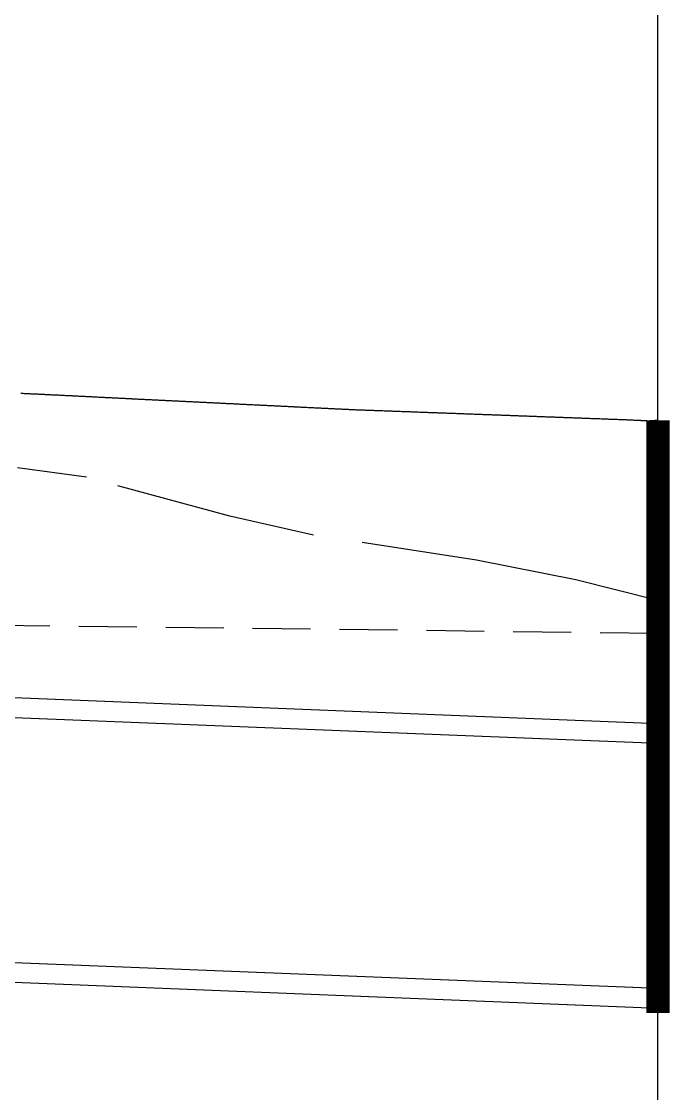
# Model space of a CAD drawing. Header units: metres. Extents: x 27 to 1668, y 87 to 577.
# Drawn here: x 635.12 to 663.1, y 323.75 to 370 of the extents above; entities that cross this region are included whole.
import ezdxf

# ---------------------------------------------------------------- set-up
doc = ezdxf.new("R2010")
doc.units = ezdxf.units.M
doc.linetypes.add('DASHED', pattern=[7.5, 5, -2.5])
doc.linetypes.add('HIDDEN', pattern=[3.75, 2.5, -1.25])
for name, color, linetype in [('c_Profile_design', 2, 'Continuous'), ('c_profile_existing', 251, 'DASHED'), ('c_swd_hgl', 150, 'HIDDEN'), ('C_SWD_PIPE_CL', 5, 'Continuous'), ('c_swd_pit', 5, 'Continuous'), ('C_TEXT_TABLE', 1, 'Continuous'), ('XREF', 7, 'Continuous')]:
    doc.layers.add(name, color=color, linetype=linetype)

# ---------------------------------------------------------------- blocks, each defined once
blk = doc.blocks.new('XD_SWD LS')
at = {"layer": 'c_Profile_design'}
for p, q in [((635.14, 353.947), (635.095, 353.949)), ((635.145, 353.947), (635.14, 353.947)), ((635.19, 353.945), (635.145, 353.947)), ((635.195, 353.944), (635.19, 353.945)), ((635.239, 353.942), (635.195, 353.944)), ((635.244, 353.942), (635.239, 353.942)), ((635.289, 353.94), (635.244, 353.942)), ((635.294, 353.94), (635.289, 353.94)), ((635.339, 353.938), (635.294, 353.94)), ((635.344, 353.937), (635.339, 353.938)), ((635.388, 353.935), (635.344, 353.937)), ((635.393, 353.935), (635.388, 353.935)), ((635.438, 353.933), (635.393, 353.935)), ((635.443, 353.933), (635.438, 353.933)), ((635.488, 353.93), (635.443, 353.933)), ((635.493, 353.93), (635.488, 353.93)), ((635.537, 353.928), (635.493, 353.93)), ((635.542, 353.928), (635.537, 353.928)), ((635.587, 353.926), (635.542, 353.928)), ((635.592, 353.926), (635.587, 353.926)), ((635.637, 353.923), (635.592, 353.926)), ((635.642, 353.923), (635.637, 353.923)), ((635.686, 353.921), (635.642, 353.923)), ((635.691, 353.921), (635.686, 353.921)), ((635.736, 353.919), (635.691, 353.921)), ((635.741, 353.918), (635.736, 353.919)), ((635.786, 353.916), (635.741, 353.918)), ((635.791, 353.916), (635.786, 353.916)), ((635.835, 353.914), (635.791, 353.916)), ((635.84, 353.914), (635.835, 353.914)), ((635.885, 353.911), (635.84, 353.914)), ((635.89, 353.911), (635.885, 353.911)), ((635.935, 353.909), (635.89, 353.911)), ((635.94, 353.909), (635.935, 353.909)), ((635.984, 353.907), (635.94, 353.909)), ((635.989, 353.907), (635.984, 353.907)), ((636.034, 353.904), (635.989, 353.907)), ((636.039, 353.904), (636.034, 353.904)), ((636.084, 353.902), (636.039, 353.904)), ((636.089, 353.902), (636.084, 353.902)), ((636.133, 353.9), (636.089, 353.902)), ((636.138, 353.899), (636.133, 353.9)), ((636.183, 353.897), (636.138, 353.899)), ((636.188, 353.897), (636.183, 353.897)), ((636.232, 353.895), (636.188, 353.897)), ((636.238, 353.895), (636.232, 353.895)), ((636.282, 353.893), (636.238, 353.895)), ((636.287, 353.892), (636.282, 353.893)), ((636.332, 353.89), (636.287, 353.892)), ((636.337, 353.89), (636.332, 353.89)), ((636.381, 353.888), (636.337, 353.89)), ((636.387, 353.888), (636.381, 353.888)), ((636.431, 353.885), (636.387, 353.888)), ((636.436, 353.885), (636.431, 353.885)), ((636.481, 353.883), (636.436, 353.885)), ((636.486, 353.883), (636.481, 353.883)), ((636.53, 353.881), (636.486, 353.883)), ((636.536, 353.88), (636.53, 353.881)), ((636.58, 353.878), (636.536, 353.88)), ((636.585, 353.878), (636.58, 353.878)), ((636.63, 353.876), (636.585, 353.878)), ((636.635, 353.876), (636.63, 353.876)), ((636.679, 353.874), (636.635, 353.876)), ((636.724, 353.871), (636.679, 353.874)), ((636.729, 353.871), (636.724, 353.871)), ((636.773, 353.869), (636.729, 353.871)), ((636.778, 353.869), (636.773, 353.869)), ((636.823, 353.866), (636.778, 353.869)), ((636.828, 353.866), (636.823, 353.866)), ((636.872, 353.864), (636.828, 353.866)), ((636.877, 353.864), (636.872, 353.864)), ((636.921, 353.861), (636.877, 353.864)), ((636.927, 353.861), (636.921, 353.861)), ((636.971, 353.859), (636.927, 353.861)), ((636.976, 353.859), (636.971, 353.859)), ((637.02, 353.856), (636.976, 353.859)), ((637.025, 353.856), (637.02, 353.856)), ((637.07, 353.854), (637.025, 353.856)), ((637.075, 353.854), (637.07, 353.854)), ((637.119, 353.851), (637.075, 353.854)), ((637.124, 353.851), (637.119, 353.851)), ((637.169, 353.849), (637.124, 353.851)), ((637.174, 353.849), (637.169, 353.849)), ((637.218, 353.846), (637.174, 353.849)), ((637.223, 353.846), (637.218, 353.846)), ((637.267, 353.844), (637.223, 353.846)), ((637.273, 353.844), (637.267, 353.844)), ((637.317, 353.842), (637.273, 353.844)), ((637.322, 353.841), (637.317, 353.842)), ((637.366, 353.839), (637.322, 353.841)), ((637.371, 353.839), (637.366, 353.839)), ((637.416, 353.837), (637.371, 353.839)), ((637.421, 353.836), (637.416, 353.837)), ((637.465, 353.834), (637.421, 353.836)), ((637.47, 353.834), (637.465, 353.834)), ((637.514, 353.832), (637.47, 353.834)), ((637.52, 353.831), (637.514, 353.832)), ((637.564, 353.829), (637.52, 353.831)), ((637.569, 353.829), (637.564, 353.829)), ((637.613, 353.827), (637.569, 353.829)), ((637.619, 353.826), (637.613, 353.827)), ((637.663, 353.824), (637.619, 353.826)), ((637.668, 353.824), (637.663, 353.824)), ((637.712, 353.822), (637.668, 353.824)), ((637.717, 353.822), (637.712, 353.822)), ((637.762, 353.819), (637.717, 353.822)), ((637.767, 353.819), (637.762, 353.819)), ((637.811, 353.817), (637.767, 353.819)), ((637.816, 353.817), (637.811, 353.817)), ((637.86, 353.814), (637.816, 353.817)), ((637.866, 353.814), (637.86, 353.814)), ((637.91, 353.812), (637.866, 353.814)), ((637.915, 353.812), (637.91, 353.812)), ((637.959, 353.809), (637.915, 353.812)), ((637.965, 353.809), (637.959, 353.809)), ((638.009, 353.807), (637.965, 353.809)), ((638.014, 353.807), (638.009, 353.807)), ((638.058, 353.804), (638.014, 353.807)), ((638.063, 353.804), (638.058, 353.804)), ((638.108, 353.802), (638.063, 353.804)), ((638.113, 353.802), (638.108, 353.802)), ((638.157, 353.799), (638.113, 353.802)), ((638.162, 353.799), (638.157, 353.799)), ((638.206, 353.797), (638.162, 353.799)), ((638.212, 353.797), (638.206, 353.797)), ((638.256, 353.794), (638.212, 353.797)), ((638.261, 353.794), (638.256, 353.794)), ((638.305, 353.792), (638.261, 353.794)), ((638.31, 353.792), (638.305, 353.792)), ((638.355, 353.789), (638.31, 353.792)), ((638.36, 353.789), (638.355, 353.789)), ((638.404, 353.787), (638.36, 353.789)), ((638.409, 353.787), (638.404, 353.787)), ((638.454, 353.784), (638.409, 353.787)), ((638.459, 353.784), (638.454, 353.784)), ((638.503, 353.782), (638.459, 353.784)), ((638.508, 353.782), (638.503, 353.782)), ((638.552, 353.78), (638.508, 353.782)), ((638.558, 353.779), (638.552, 353.78)), ((638.602, 353.777), (638.558, 353.779)), ((638.607, 353.777), (638.602, 353.777)), ((638.651, 353.775), (638.607, 353.777)), ((638.656, 353.774), (638.651, 353.775)), ((638.701, 353.772), (638.656, 353.774)), ((638.706, 353.772), (638.701, 353.772)), ((638.75, 353.77), (638.706, 353.772)), ((638.755, 353.769), (638.75, 353.77)), ((638.8, 353.767), (638.755, 353.769)), ((638.805, 353.767), (638.8, 353.767)), ((638.849, 353.765), (638.805, 353.767)), ((638.854, 353.764), (638.849, 353.765)), ((638.898, 353.762), (638.854, 353.764)), ((638.904, 353.762), (638.898, 353.762)), ((638.948, 353.76), (638.904, 353.762)), ((638.953, 353.759), (638.948, 353.76)), ((638.997, 353.757), (638.953, 353.759)), ((639.002, 353.757), (638.997, 353.757)), ((639.047, 353.755), (639.002, 353.757)), ((639.052, 353.755), (639.047, 353.755)), ((639.096, 353.752), (639.052, 353.755)), ((639.101, 353.752), (639.096, 353.752)), ((639.146, 353.75), (639.101, 353.752)), ((639.19, 353.747), (639.146, 353.75)), ((639.195, 353.747), (639.19, 353.747)), ((639.239, 353.745), (639.195, 353.747)), ((639.244, 353.745), (639.239, 353.745)), ((639.289, 353.742), (639.244, 353.745)), ((639.294, 353.742), (639.289, 353.742)), ((639.338, 353.74), (639.294, 353.742)), ((639.343, 353.74), (639.338, 353.74)), ((639.388, 353.737), (639.343, 353.74)), ((639.393, 353.737), (639.388, 353.737)), ((639.437, 353.735), (639.393, 353.737)), ((639.442, 353.735), (639.437, 353.735)), ((639.486, 353.733), (639.442, 353.735)), ((639.492, 353.732), (639.486, 353.733)), ((639.536, 353.73), (639.492, 353.732)), ((639.541, 353.73), (639.536, 353.73)), ((639.585, 353.728), (639.541, 353.73)), ((639.59, 353.727), (639.585, 353.728)), ((639.635, 353.725), (639.59, 353.727)), ((639.64, 353.725), (639.635, 353.725)), ((639.684, 353.723), (639.64, 353.725)), ((639.689, 353.722), (639.684, 353.723)), ((639.734, 353.72), (639.689, 353.722)), ((639.739, 353.72), (639.734, 353.72)), ((639.783, 353.718), (639.739, 353.72)), ((639.788, 353.717), (639.783, 353.718)), ((639.832, 353.715), (639.788, 353.717)), ((639.838, 353.715), (639.832, 353.715)), ((639.882, 353.713), (639.838, 353.715)), ((639.887, 353.712), (639.882, 353.713)), ((639.931, 353.71), (639.887, 353.712)), ((639.936, 353.71), (639.931, 353.71)), ((639.981, 353.708), (639.936, 353.71)), ((639.986, 353.708), (639.981, 353.708)), ((640.03, 353.705), (639.986, 353.708)), ((640.035, 353.705), (640.03, 353.705)), ((640.08, 353.703), (640.035, 353.705)), ((640.085, 353.703), (640.08, 353.703)), ((640.129, 353.7), (640.085, 353.703)), ((640.134, 353.7), (640.129, 353.7)), ((640.178, 353.698), (640.134, 353.7)), ((640.184, 353.698), (640.178, 353.698)), ((640.228, 353.695), (640.184, 353.698)), ((640.233, 353.695), (640.228, 353.695)), ((640.277, 353.693), (640.233, 353.695)), ((640.282, 353.693), (640.277, 353.693)), ((640.327, 353.69), (640.282, 353.693)), ((640.332, 353.69), (640.327, 353.69)), ((640.376, 353.688), (640.332, 353.69)), ((640.381, 353.688), (640.376, 353.688)), ((640.426, 353.685), (640.381, 353.688)), ((640.431, 353.685), (640.426, 353.685)), ((640.475, 353.683), (640.431, 353.685)), ((640.48, 353.683), (640.475, 353.683)), ((640.524, 353.68), (640.48, 353.683)), ((640.529, 353.68), (640.524, 353.68)), ((640.574, 353.678), (640.529, 353.68)), ((640.579, 353.678), (640.574, 353.678)), ((640.623, 353.676), (640.579, 353.678)), ((640.628, 353.675), (640.623, 353.676)), ((640.672, 353.673), (640.628, 353.675)), ((640.677, 353.673), (640.672, 353.673)), ((640.721, 353.671), (640.677, 353.673)), ((640.726, 353.671), (640.721, 353.671)), ((640.771, 353.668), (640.726, 353.671)), ((640.776, 353.668), (640.771, 353.668)), ((640.82, 353.666), (640.776, 353.668)), ((640.825, 353.666), (640.82, 353.666)), ((640.869, 353.663), (640.825, 353.666)), ((640.874, 353.663), (640.869, 353.663)), ((640.918, 353.661), (640.874, 353.663)), ((640.923, 353.661), (640.918, 353.661)), ((640.968, 353.659), (640.923, 353.661)), ((640.973, 353.658), (640.968, 353.659)), ((641.017, 353.656), (640.973, 353.658)), ((641.022, 353.656), (641.017, 353.656)), ((641.066, 353.654), (641.022, 353.656)), ((641.071, 353.654), (641.066, 353.654)), ((641.115, 353.651), (641.071, 353.654)), ((641.12, 353.651), (641.115, 353.651)), ((641.165, 353.649), (641.12, 353.651)), ((641.17, 353.649), (641.165, 353.649)), ((641.214, 353.647), (641.17, 353.649)), ((641.219, 353.646), (641.214, 353.647)), ((641.263, 353.644), (641.219, 353.646)), ((641.268, 353.644), (641.263, 353.644)), ((641.312, 353.642), (641.268, 353.644)), ((641.317, 353.642), (641.312, 353.642)), ((641.361, 353.639), (641.317, 353.642)), ((641.366, 353.639), (641.361, 353.639)), ((641.411, 353.637), (641.366, 353.639)), ((641.416, 353.637), (641.411, 353.637)), ((641.46, 353.635), (641.416, 353.637)), ((641.465, 353.634), (641.46, 353.635)), ((641.509, 353.632), (641.465, 353.634)), ((641.514, 353.632), (641.509, 353.632)), ((641.558, 353.63), (641.514, 353.632)), ((641.563, 353.629), (641.558, 353.63)), ((641.608, 353.627), (641.563, 353.629)), ((641.613, 353.627), (641.608, 353.627)), ((641.657, 353.625), (641.613, 353.627)), ((641.662, 353.625), (641.657, 353.625)), ((641.706, 353.622), (641.662, 353.625)), ((641.711, 353.622), (641.706, 353.622)), ((641.755, 353.62), (641.711, 353.622)), ((641.76, 353.62), (641.755, 353.62)), ((641.805, 353.618), (641.76, 353.62)), ((641.81, 353.617), (641.805, 353.618)), ((641.854, 353.615), (641.81, 353.617)), ((641.859, 353.615), (641.854, 353.615)), ((641.903, 353.613), (641.859, 353.615)), ((641.908, 353.613), (641.903, 353.613)), ((641.952, 353.61), (641.908, 353.613)), ((641.957, 353.61), (641.952, 353.61)), ((642.002, 353.608), (641.957, 353.61)), ((642.007, 353.608), (642.002, 353.608)), ((642.051, 353.606), (642.007, 353.608)), ((642.056, 353.605), (642.051, 353.606)), ((642.1, 353.603), (642.056, 353.605)), ((642.105, 353.603), (642.1, 353.603)), ((642.149, 353.601), (642.105, 353.603)), ((642.154, 353.601), (642.149, 353.601)), ((642.198, 353.598), (642.154, 353.601)), ((642.203, 353.598), (642.198, 353.598)), ((642.248, 353.596), (642.203, 353.598)), ((642.253, 353.596), (642.248, 353.596)), ((642.297, 353.593), (642.253, 353.596)), ((642.302, 353.593), (642.297, 353.593)), ((642.346, 353.591), (642.302, 353.593)), ((642.351, 353.591), (642.346, 353.591)), ((642.395, 353.589), (642.351, 353.591)), ((642.4, 353.588), (642.395, 353.589)), ((642.445, 353.586), (642.4, 353.588)), ((642.45, 353.586), (642.445, 353.586)), ((642.494, 353.584), (642.45, 353.586)), ((642.499, 353.584), (642.494, 353.584)), ((642.543, 353.581), (642.499, 353.584)), ((642.548, 353.581), (642.543, 353.581)), ((642.592, 353.579), (642.548, 353.581)), ((642.597, 353.579), (642.592, 353.579)), ((642.642, 353.577), (642.597, 353.579)), ((642.647, 353.576), (642.642, 353.577)), ((642.691, 353.574), (642.647, 353.576)), ((642.696, 353.574), (642.691, 353.574)), ((642.74, 353.572), (642.696, 353.574)), ((642.745, 353.572), (642.74, 353.572)), ((642.789, 353.569), (642.745, 353.572)), ((642.794, 353.569), (642.789, 353.569)), ((642.839, 353.567), (642.794, 353.569)), ((642.843, 353.567), (642.839, 353.567)), ((642.888, 353.565), (642.843, 353.567)), ((642.893, 353.564), (642.888, 353.565)), ((642.937, 353.562), (642.893, 353.564)), ((642.942, 353.562), (642.937, 353.562)), ((642.986, 353.56), (642.942, 353.562)), ((642.991, 353.559), (642.986, 353.56)), ((643.035, 353.557), (642.991, 353.559)), ((643.04, 353.557), (643.035, 353.557)), ((643.085, 353.555), (643.04, 353.557)), ((643.09, 353.555), (643.085, 353.555)), ((643.134, 353.552), (643.09, 353.555)), ((643.139, 353.552), (643.134, 353.552)), ((643.183, 353.55), (643.139, 353.552)), ((643.188, 353.55), (643.183, 353.55)), ((643.232, 353.548), (643.188, 353.55)), ((643.237, 353.547), (643.232, 353.548)), ((643.282, 353.545), (643.237, 353.547)), ((643.287, 353.545), (643.282, 353.545)), ((643.331, 353.543), (643.287, 353.545)), ((643.336, 353.543), (643.331, 353.543)), ((643.38, 353.54), (643.336, 353.543)), ((643.385, 353.54), (643.38, 353.54)), ((643.429, 353.538), (643.385, 353.54)), ((643.474, 353.536), (643.429, 353.538)), ((643.479, 353.536), (643.474, 353.536)), ((643.523, 353.533), (643.479, 353.536)), ((643.528, 353.533), (643.523, 353.533)), ((643.572, 353.531), (643.528, 353.533)), ((643.577, 353.531), (643.572, 353.531)), ((643.622, 353.528), (643.577, 353.531)), ((643.627, 353.528), (643.622, 353.528)), ((643.672, 353.526), (643.627, 353.528)), ((643.677, 353.526), (643.672, 353.526)), ((643.721, 353.524), (643.677, 353.526)), ((643.726, 353.523), (643.721, 353.524)), ((643.771, 353.521), (643.726, 353.523)), ((643.776, 353.521), (643.771, 353.521)), ((643.82, 353.519), (643.776, 353.521)), ((643.825, 353.519), (643.82, 353.519)), ((643.87, 353.516), (643.825, 353.519)), ((643.875, 353.516), (643.87, 353.516)), ((643.92, 353.514), (643.875, 353.516)), ((643.925, 353.514), (643.92, 353.514)), ((643.969, 353.511), (643.925, 353.514)), ((643.974, 353.511), (643.969, 353.511)), ((644.019, 353.509), (643.974, 353.511)), ((644.024, 353.509), (644.019, 353.509)), ((644.068, 353.507), (644.024, 353.509)), ((644.073, 353.506), (644.068, 353.507)), ((644.118, 353.504), (644.073, 353.506)), ((644.123, 353.504), (644.118, 353.504)), ((644.168, 353.502), (644.123, 353.504)), ((644.173, 353.501), (644.168, 353.502)), ((644.217, 353.499), (644.173, 353.501)), ((644.222, 353.499), (644.217, 353.499)), ((644.267, 353.497), (644.222, 353.499)), ((644.272, 353.497), (644.267, 353.497)), ((644.316, 353.494), (644.272, 353.497)), ((644.321, 353.494), (644.316, 353.494)), ((644.366, 353.492), (644.321, 353.494)), ((644.371, 353.492), (644.366, 353.492)), ((644.416, 353.489), (644.371, 353.492)), ((644.421, 353.489), (644.416, 353.489)), ((644.465, 353.487), (644.421, 353.489)), ((644.47, 353.487), (644.465, 353.487)), ((644.515, 353.485), (644.47, 353.487)), ((644.52, 353.484), (644.515, 353.485)), ((644.564, 353.482), (644.52, 353.484)), ((644.569, 353.482), (644.564, 353.482)), ((644.614, 353.48), (644.569, 353.482)), ((644.619, 353.48), (644.614, 353.48)), ((644.664, 353.477), (644.619, 353.48)), ((644.669, 353.477), (644.664, 353.477)), ((644.713, 353.475), (644.669, 353.477)), ((644.718, 353.475), (644.713, 353.475)), ((644.763, 353.472), (644.718, 353.475)), ((644.768, 353.472), (644.763, 353.472)), ((644.812, 353.47), (644.768, 353.472)), ((644.817, 353.47), (644.812, 353.47)), ((644.862, 353.468), (644.817, 353.47)), ((644.867, 353.467), (644.862, 353.468)), ((644.912, 353.465), (644.867, 353.467)), ((644.917, 353.465), (644.912, 353.465)), ((644.961, 353.463), (644.917, 353.465)), ((644.966, 353.462), (644.961, 353.463)), ((645.011, 353.46), (644.966, 353.462)), ((645.016, 353.46), (645.011, 353.46)), ((645.061, 353.458), (645.016, 353.46)), ((645.065, 353.458), (645.061, 353.458)), ((645.11, 353.455), (645.065, 353.458)), ((645.115, 353.455), (645.11, 353.455)), ((645.16, 353.453), (645.115, 353.455)), ((645.165, 353.453), (645.16, 353.453)), ((645.209, 353.45), (645.165, 353.453)), ((645.214, 353.45), (645.209, 353.45)), ((645.259, 353.448), (645.214, 353.45)), ((645.264, 353.448), (645.259, 353.448)), ((645.309, 353.446), (645.264, 353.448)), ((645.313, 353.445), (645.309, 353.446)), ((645.358, 353.443), (645.313, 353.445)), ((645.363, 353.443), (645.358, 353.443)), ((645.408, 353.441), (645.363, 353.443)), ((645.413, 353.441), (645.408, 353.441)), ((645.457, 353.438), (645.413, 353.441)), ((645.462, 353.438), (645.457, 353.438)), ((645.507, 353.436), (645.462, 353.438)), ((645.512, 353.436), (645.507, 353.436)), ((645.557, 353.433), (645.512, 353.436)), ((645.562, 353.433), (645.557, 353.433)), ((645.606, 353.431), (645.562, 353.433)), ((645.611, 353.431), (645.606, 353.431)), ((645.656, 353.429), (645.611, 353.431)), ((645.661, 353.428), (645.656, 353.429)), ((645.705, 353.426), (645.661, 353.428)), ((645.71, 353.426), (645.705, 353.426)), ((645.755, 353.424), (645.71, 353.426)), ((645.76, 353.423), (645.755, 353.424)), ((645.805, 353.421), (645.76, 353.423)), ((645.81, 353.421), (645.805, 353.421)), ((645.854, 353.419), (645.81, 353.421)), ((645.859, 353.419), (645.854, 353.419)), ((645.904, 353.416), (645.859, 353.419)), ((645.909, 353.416), (645.904, 353.416)), ((645.953, 353.414), (645.909, 353.416)), ((645.958, 353.414), (645.953, 353.414)), ((646.003, 353.411), (645.958, 353.414)), ((646.008, 353.411), (646.003, 353.411)), ((646.053, 353.409), (646.008, 353.411)), ((646.058, 353.409), (646.053, 353.409)), ((646.102, 353.407), (646.058, 353.409)), ((646.107, 353.406), (646.102, 353.407)), ((646.152, 353.404), (646.107, 353.406)), ((646.157, 353.404), (646.152, 353.404)), ((646.201, 353.402), (646.157, 353.404)), ((646.206, 353.402), (646.201, 353.402)), ((646.251, 353.399), (646.206, 353.402)), ((646.256, 353.399), (646.251, 353.399)), ((646.301, 353.397), (646.256, 353.399)), ((646.306, 353.397), (646.301, 353.397)), ((646.35, 353.394), (646.306, 353.397)), ((646.355, 353.394), (646.35, 353.394)), ((646.4, 353.392), (646.355, 353.394)), ((646.405, 353.392), (646.4, 353.392)), ((646.449, 353.39), (646.405, 353.392)), ((646.454, 353.389), (646.449, 353.39)), ((646.499, 353.387), (646.454, 353.389)), ((646.504, 353.387), (646.499, 353.387)), ((646.549, 353.385), (646.504, 353.387)), ((646.554, 353.384), (646.549, 353.385)), ((646.598, 353.382), (646.554, 353.384)), ((646.603, 353.382), (646.598, 353.382)), ((646.648, 353.38), (646.603, 353.382)), ((646.653, 353.38), (646.648, 353.38)), ((646.697, 353.377), (646.653, 353.38)), ((646.702, 353.377), (646.697, 353.377)), ((646.747, 353.375), (646.702, 353.377)), ((646.752, 353.375), (646.747, 353.375)), ((646.797, 353.372), (646.752, 353.375)), ((646.802, 353.372), (646.797, 353.372)), ((646.846, 353.37), (646.802, 353.372)), ((646.851, 353.37), (646.846, 353.37)), ((646.896, 353.368), (646.851, 353.37)), ((646.901, 353.367), (646.896, 353.368)), ((646.945, 353.365), (646.901, 353.367)), ((646.95, 353.365), (646.945, 353.365)), ((646.995, 353.363), (646.95, 353.365)), ((647, 353.363), (646.995, 353.363)), ((647.045, 353.36), (647, 353.363)), ((647.05, 353.36), (647.045, 353.36)), ((647.094, 353.358), (647.05, 353.36)), ((647.099, 353.358), (647.094, 353.358)), ((647.144, 353.355), (647.099, 353.358)), ((647.149, 353.355), (647.144, 353.355)), ((647.193, 353.353), (647.149, 353.355)), ((647.198, 353.353), (647.193, 353.353)), ((647.243, 353.351), (647.198, 353.353)), ((647.248, 353.35), (647.243, 353.351)), ((647.293, 353.348), (647.248, 353.35)), ((647.298, 353.348), (647.293, 353.348)), ((647.342, 353.346), (647.298, 353.348)), ((647.347, 353.345), (647.342, 353.346)), ((647.392, 353.343), (647.347, 353.345)), ((647.397, 353.343), (647.392, 353.343)), ((647.441, 353.341), (647.397, 353.343)), ((647.446, 353.341), (647.441, 353.341)), ((647.491, 353.338), (647.446, 353.341)), ((647.496, 353.338), (647.491, 353.338)), ((647.541, 353.336), (647.496, 353.338)), ((647.546, 353.336), (647.541, 353.336)), ((647.59, 353.333), (647.546, 353.336)), ((647.595, 353.333), (647.59, 353.333)), ((647.64, 353.331), (647.595, 353.333)), ((647.645, 353.331), (647.64, 353.331)), ((647.689, 353.329), (647.645, 353.331)), ((647.694, 353.328), (647.689, 353.329)), ((647.739, 353.326), (647.694, 353.328)), ((647.744, 353.326), (647.739, 353.326)), ((647.789, 353.324), (647.744, 353.326)), ((647.794, 353.323), (647.789, 353.324)), ((647.838, 353.321), (647.794, 353.323)), ((647.843, 353.321), (647.838, 353.321)), ((647.888, 353.319), (647.843, 353.321)), ((647.893, 353.319), (647.888, 353.319)), ((647.937, 353.316), (647.893, 353.319)), ((647.942, 353.316), (647.937, 353.316)), ((647.987, 353.314), (647.942, 353.316)), ((647.992, 353.314), (647.987, 353.314)), ((648.037, 353.311), (647.992, 353.314)), ((648.042, 353.311), (648.037, 353.311)), ((648.086, 353.309), (648.042, 353.311)), ((648.091, 353.309), (648.086, 353.309)), ((648.136, 353.307), (648.091, 353.309)), ((648.141, 353.306), (648.136, 353.307)), ((648.185, 353.304), (648.141, 353.306)), ((648.19, 353.304), (648.185, 353.304)), ((648.235, 353.302), (648.19, 353.304)), ((648.24, 353.302), (648.235, 353.302)), ((648.285, 353.299), (648.24, 353.302)), ((648.29, 353.299), (648.285, 353.299)), ((648.334, 353.297), (648.29, 353.299)), ((648.339, 353.297), (648.334, 353.297)), ((648.384, 353.294), (648.339, 353.297)), ((648.389, 353.294), (648.384, 353.294)), ((648.434, 353.292), (648.389, 353.294)), ((648.438, 353.292), (648.434, 353.292)), ((648.483, 353.29), (648.438, 353.292)), ((648.488, 353.289), (648.483, 353.29)), ((648.533, 353.287), (648.488, 353.289)), ((648.538, 353.287), (648.533, 353.287)), ((648.582, 353.285), (648.538, 353.287)), ((648.587, 353.284), (648.582, 353.285)), ((648.632, 353.282), (648.587, 353.284)), ((648.637, 353.282), (648.632, 353.282)), ((648.682, 353.28), (648.637, 353.282)), ((648.686, 353.28), (648.682, 353.28)), ((648.731, 353.277), (648.686, 353.28)), ((648.736, 353.277), (648.731, 353.277)), ((648.781, 353.275), (648.736, 353.277)), ((648.786, 353.275), (648.781, 353.275)), ((648.83, 353.272), (648.786, 353.275)), ((648.835, 353.272), (648.83, 353.272)), ((648.88, 353.27), (648.835, 353.272)), ((648.885, 353.27), (648.88, 353.27)), ((648.93, 353.268), (648.885, 353.27)), ((648.934, 353.267), (648.93, 353.268)), ((648.979, 353.265), (648.934, 353.267)), ((648.984, 353.265), (648.979, 353.265)), ((649.029, 353.263), (648.984, 353.265)), ((649.034, 353.263), (649.029, 353.263)), ((649.078, 353.26), (649.034, 353.263)), ((649.083, 353.26), (649.078, 353.26)), ((649.128, 353.258), (649.083, 353.26)), ((649.133, 353.258), (649.128, 353.258)), ((649.138, 353.257), (649.133, 353.258)), ((649.182, 353.255), (649.138, 353.257)), ((649.187, 353.255), (649.182, 353.255)), ((649.232, 353.253), (649.187, 353.255)), ((649.237, 353.253), (649.232, 353.253)), ((649.282, 353.251), (649.237, 353.253)), ((649.287, 353.25), (649.282, 353.251)), ((649.331, 353.248), (649.287, 353.25)), ((649.336, 353.248), (649.331, 353.248)), ((649.381, 353.246), (649.336, 353.248)), ((649.386, 353.246), (649.381, 353.246)), ((649.43, 353.244), (649.386, 353.246)), ((649.435, 353.243), (649.43, 353.244)), ((649.48, 353.241), (649.435, 353.243)), ((649.525, 353.239), (649.48, 353.241)), ((649.529, 353.239), (649.525, 353.239)), ((649.574, 353.237), (649.529, 353.239)), ((649.579, 353.238), (649.574, 353.237)), ((649.624, 353.235), (649.579, 353.238)), ((649.629, 353.236), (649.624, 353.235)), ((649.674, 353.234), (649.629, 353.236)), ((649.679, 353.234), (649.674, 353.234)), ((649.724, 353.232), (649.679, 353.234)), ((649.729, 353.232), (649.724, 353.232)), ((649.774, 353.23), (649.729, 353.232)), ((649.779, 353.23), (649.774, 353.23)), ((649.824, 353.228), (649.779, 353.23)), ((649.829, 353.229), (649.824, 353.228)), ((649.874, 353.226), (649.829, 353.229)), ((649.879, 353.227), (649.874, 353.226)), ((649.923, 353.224), (649.879, 353.227)), ((649.928, 353.225), (649.923, 353.224)), ((649.973, 353.223), (649.928, 353.225)), ((649.978, 353.223), (649.973, 353.223)), ((650.023, 353.221), (649.978, 353.223)), ((650.028, 353.221), (650.023, 353.221)), ((650.073, 353.219), (650.028, 353.221)), ((650.078, 353.219), (650.073, 353.219)), ((650.123, 353.217), (650.078, 353.219)), ((650.128, 353.218), (650.123, 353.217)), ((650.173, 353.215), (650.128, 353.218)), ((650.178, 353.216), (650.173, 353.215)), ((650.223, 353.214), (650.178, 353.216)), ((650.228, 353.214), (650.223, 353.214)), ((650.273, 353.212), (650.228, 353.214)), ((650.278, 353.212), (650.273, 353.212)), ((650.322, 353.21), (650.278, 353.212)), ((650.327, 353.21), (650.322, 353.21)), ((650.372, 353.208), (650.327, 353.21)), ((650.377, 353.209), (650.372, 353.208)), ((650.422, 353.206), (650.377, 353.209)), ((650.427, 353.207), (650.422, 353.206)), ((650.472, 353.204), (650.427, 353.207)), ((650.477, 353.205), (650.472, 353.204)), ((650.522, 353.203), (650.477, 353.205)), ((650.527, 353.203), (650.522, 353.203)), ((650.572, 353.201), (650.527, 353.203)), ((650.577, 353.201), (650.572, 353.201)), ((650.622, 353.199), (650.577, 353.201)), ((650.627, 353.199), (650.622, 353.199)), ((650.672, 353.197), (650.627, 353.199)), ((650.676, 353.198), (650.672, 353.197)), ((650.721, 353.195), (650.676, 353.198)), ((650.726, 353.196), (650.721, 353.195)), ((650.771, 353.194), (650.726, 353.196)), ((650.776, 353.194), (650.771, 353.194)), ((650.821, 353.192), (650.776, 353.194)), ((650.826, 353.192), (650.821, 353.192)), ((650.871, 353.19), (650.826, 353.192)), ((650.876, 353.19), (650.871, 353.19)), ((650.921, 353.188), (650.876, 353.19)), ((650.926, 353.189), (650.921, 353.188)), ((650.971, 353.186), (650.926, 353.189)), ((650.976, 353.187), (650.971, 353.186)), ((651.021, 353.184), (650.976, 353.187)), ((651.026, 353.185), (651.021, 353.184)), ((651.07, 353.183), (651.026, 353.185)), ((651.075, 353.183), (651.07, 353.183)), ((651.12, 353.181), (651.075, 353.183)), ((651.125, 353.181), (651.12, 353.181)), ((651.17, 353.179), (651.125, 353.181)), ((651.175, 353.179), (651.17, 353.179)), ((651.22, 353.177), (651.175, 353.179)), ((651.225, 353.178), (651.22, 353.177)), ((651.27, 353.175), (651.225, 353.178)), ((651.275, 353.176), (651.27, 353.175)), ((651.32, 353.174), (651.275, 353.176)), ((651.325, 353.174), (651.32, 353.174)), ((651.37, 353.172), (651.325, 353.174)), ((651.375, 353.172), (651.37, 353.172)), ((651.42, 353.17), (651.375, 353.172)), ((651.424, 353.17), (651.42, 353.17)), ((651.469, 353.168), (651.424, 353.17)), ((651.474, 353.168), (651.469, 353.168)), ((651.519, 353.166), (651.474, 353.168)), ((651.524, 353.167), (651.519, 353.166)), ((651.569, 353.164), (651.524, 353.167)), ((651.574, 353.165), (651.569, 353.164)), ((651.619, 353.163), (651.574, 353.165)), ((651.624, 353.163), (651.619, 353.163)), ((651.669, 353.161), (651.624, 353.163)), ((651.674, 353.161), (651.669, 353.161)), ((651.719, 353.159), (651.674, 353.161)), ((651.724, 353.159), (651.719, 353.159)), ((651.769, 353.157), (651.724, 353.159)), ((651.774, 353.158), (651.769, 353.157)), ((651.819, 353.155), (651.774, 353.158)), ((651.823, 353.156), (651.819, 353.155)), ((651.868, 353.153), (651.823, 353.156)), ((651.873, 353.154), (651.868, 353.153)), ((651.918, 353.152), (651.873, 353.154)), ((651.923, 353.152), (651.918, 353.152)), ((651.968, 353.15), (651.923, 353.152)), ((651.973, 353.15), (651.968, 353.15)), ((652.018, 353.148), (651.973, 353.15)), ((652.023, 353.148), (652.018, 353.148)), ((652.068, 353.146), (652.023, 353.148)), ((652.113, 353.144), (652.068, 353.146)), ((652.118, 353.144), (652.113, 353.144)), ((652.163, 353.142), (652.118, 353.144)), ((652.168, 353.143), (652.163, 353.142)), ((652.213, 353.14), (652.168, 353.143)), ((652.217, 353.141), (652.213, 353.14)), ((652.262, 353.138), (652.217, 353.141)), ((652.267, 353.139), (652.262, 353.138)), ((652.312, 353.137), (652.267, 353.139)), ((652.317, 353.137), (652.312, 353.137)), ((652.362, 353.135), (652.317, 353.137)), ((652.367, 353.135), (652.362, 353.135)), ((652.412, 353.133), (652.367, 353.135)), ((652.417, 353.133), (652.412, 353.133)), ((652.462, 353.131), (652.417, 353.133)), ((652.467, 353.132), (652.462, 353.131)), ((652.512, 353.129), (652.467, 353.132)), ((652.517, 353.13), (652.512, 353.129)), ((652.562, 353.127), (652.517, 353.13)), ((652.567, 353.128), (652.562, 353.127)), ((652.611, 353.126), (652.567, 353.128)), ((652.616, 353.126), (652.611, 353.126)), ((652.661, 353.124), (652.616, 353.126)), ((652.666, 353.124), (652.661, 353.124)), ((652.711, 353.122), (652.666, 353.124)), ((652.716, 353.122), (652.711, 353.122)), ((652.761, 353.12), (652.716, 353.122)), ((652.766, 353.121), (652.761, 353.12)), ((652.811, 353.118), (652.766, 353.121)), ((652.816, 353.119), (652.811, 353.118)), ((652.861, 353.116), (652.816, 353.119)), ((652.866, 353.117), (652.861, 353.116)), ((652.911, 353.115), (652.866, 353.117)), ((652.916, 353.115), (652.911, 353.115)), ((652.961, 353.113), (652.916, 353.115)), ((652.965, 353.113), (652.961, 353.113)), ((653.01, 353.111), (652.965, 353.113)), ((653.015, 353.111), (653.01, 353.111)), ((653.06, 353.109), (653.015, 353.111)), ((653.065, 353.11), (653.06, 353.109)), ((653.11, 353.107), (653.065, 353.11)), ((653.115, 353.108), (653.11, 353.107)), ((653.16, 353.106), (653.115, 353.108)), ((653.165, 353.106), (653.16, 353.106)), ((653.21, 353.104), (653.165, 353.106)), ((653.215, 353.104), (653.21, 353.104)), ((653.26, 353.102), (653.215, 353.104)), ((653.265, 353.102), (653.26, 353.102)), ((653.31, 353.1), (653.265, 353.102)), ((653.315, 353.1), (653.31, 353.1)), ((653.36, 353.098), (653.315, 353.1)), ((653.364, 353.099), (653.36, 353.098)), ((653.409, 353.096), (653.364, 353.099)), ((653.414, 353.097), (653.409, 353.096)), ((653.459, 353.095), (653.414, 353.097)), ((653.464, 353.095), (653.459, 353.095)), ((653.509, 353.093), (653.464, 353.095)), ((653.514, 353.093), (653.509, 353.093)), ((653.559, 353.091), (653.514, 353.093)), ((653.564, 353.091), (653.559, 353.091)), ((653.609, 353.089), (653.564, 353.091)), ((653.614, 353.089), (653.609, 353.089)), ((653.659, 353.087), (653.614, 353.089)), ((653.664, 353.088), (653.659, 353.087)), ((653.709, 353.085), (653.664, 353.088)), ((653.714, 353.086), (653.709, 353.085)), ((653.759, 353.084), (653.714, 353.086)), ((653.763, 353.084), (653.759, 353.084)), ((653.808, 353.082), (653.763, 353.084)), ((653.813, 353.082), (653.808, 353.082)), ((653.858, 353.08), (653.813, 353.082)), ((653.863, 353.08), (653.858, 353.08)), ((653.908, 353.078), (653.863, 353.08)), ((653.913, 353.079), (653.908, 353.078)), ((653.958, 353.076), (653.913, 353.079)), ((653.963, 353.077), (653.958, 353.076)), ((654.008, 353.074), (653.963, 353.077)), ((654.013, 353.075), (654.008, 353.074)), ((654.058, 353.073), (654.013, 353.075)), ((654.063, 353.073), (654.058, 353.073)), ((654.108, 353.071), (654.063, 353.073)), ((654.112, 353.071), (654.108, 353.071)), ((654.157, 353.069), (654.112, 353.071)), ((654.162, 353.069), (654.157, 353.069)), ((654.207, 353.067), (654.162, 353.069)), ((654.212, 353.068), (654.207, 353.067)), ((654.257, 353.065), (654.212, 353.068)), ((654.262, 353.066), (654.257, 353.065)), ((654.307, 353.063), (654.262, 353.066)), ((654.312, 353.064), (654.307, 353.063)), ((654.357, 353.062), (654.312, 353.064)), ((654.362, 353.062), (654.357, 353.062)), ((654.407, 353.06), (654.362, 353.062)), ((654.412, 353.06), (654.407, 353.06)), ((654.457, 353.058), (654.412, 353.06)), ((654.462, 353.058), (654.457, 353.058)), ((654.507, 353.056), (654.462, 353.058)), ((654.511, 353.057), (654.507, 353.056)), ((654.556, 353.054), (654.511, 353.057)), ((654.561, 353.055), (654.556, 353.054)), ((654.606, 353.052), (654.561, 353.055)), ((654.611, 353.053), (654.606, 353.052)), ((654.656, 353.051), (654.611, 353.053)), ((654.661, 353.051), (654.656, 353.051)), ((654.706, 353.049), (654.661, 353.051)), ((654.711, 353.049), (654.706, 353.049)), ((654.756, 353.047), (654.711, 353.049)), ((654.761, 353.047), (654.756, 353.047)), ((654.806, 353.045), (654.761, 353.047)), ((654.811, 353.045), (654.806, 353.045)), ((654.856, 353.043), (654.811, 353.045)), ((654.861, 353.044), (654.856, 353.043)), ((654.906, 353.041), (654.861, 353.044)), ((654.91, 353.042), (654.906, 353.041)), ((654.955, 353.04), (654.91, 353.042)), ((654.96, 353.04), (654.955, 353.04)), ((655.005, 353.038), (654.96, 353.04)), ((655.01, 353.038), (655.005, 353.038)), ((655.055, 353.036), (655.01, 353.038)), ((655.06, 353.036), (655.055, 353.036)), ((655.105, 353.034), (655.06, 353.036)), ((655.11, 353.034), (655.105, 353.034)), ((655.155, 353.032), (655.11, 353.034)), ((655.16, 353.033), (655.155, 353.032)), ((655.205, 353.03), (655.16, 353.033)), ((655.21, 353.031), (655.205, 353.03)), ((655.255, 353.029), (655.21, 353.031)), ((655.259, 353.029), (655.255, 353.029)), ((655.304, 353.027), (655.259, 353.029)), ((655.309, 353.027), (655.304, 353.027)), ((655.354, 353.025), (655.309, 353.027)), ((655.359, 353.025), (655.354, 353.025)), ((655.404, 353.023), (655.359, 353.025)), ((655.409, 353.023), (655.404, 353.023)), ((655.454, 353.021), (655.409, 353.023)), ((655.459, 353.022), (655.454, 353.021)), ((655.504, 353.019), (655.459, 353.022)), ((655.509, 353.02), (655.504, 353.019)), ((655.554, 353.018), (655.509, 353.02)), ((655.559, 353.018), (655.554, 353.018)), ((655.604, 353.016), (655.559, 353.018)), ((655.609, 353.016), (655.604, 353.016)), ((655.654, 353.014), (655.609, 353.016)), ((655.658, 353.014), (655.654, 353.014)), ((655.703, 353.012), (655.658, 353.014)), ((655.708, 353.012), (655.703, 353.012)), ((655.753, 353.01), (655.708, 353.012)), ((655.758, 353.011), (655.753, 353.01)), ((655.803, 353.008), (655.758, 353.011)), ((655.808, 353.009), (655.803, 353.008)), ((655.853, 353.006), (655.808, 353.009)), ((655.858, 353.007), (655.853, 353.006)), ((655.903, 353.005), (655.858, 353.007)), ((655.908, 353.005), (655.903, 353.005)), ((655.953, 353.003), (655.908, 353.005)), ((655.958, 353.003), (655.953, 353.003)), ((656.003, 353.001), (655.958, 353.003)), ((656.008, 353.001), (656.003, 353.001)), ((656.053, 352.999), (656.008, 353.001)), ((656.057, 353), (656.053, 352.999)), ((656.102, 352.997), (656.057, 353)), ((656.107, 352.998), (656.102, 352.997)), ((656.152, 352.995), (656.107, 352.998)), ((656.157, 352.996), (656.152, 352.995)), ((656.202, 352.994), (656.157, 352.996)), ((656.207, 352.994), (656.202, 352.994)), ((656.252, 352.992), (656.207, 352.994)), ((656.257, 352.992), (656.252, 352.992)), ((656.302, 352.99), (656.257, 352.992)), ((656.307, 352.99), (656.302, 352.99)), ((656.352, 352.988), (656.307, 352.99)), ((656.357, 352.989), (656.352, 352.988)), ((656.402, 352.986), (656.357, 352.989)), ((656.406, 352.987), (656.402, 352.986)), ((656.451, 352.984), (656.406, 352.987)), ((656.456, 352.985), (656.451, 352.984)), ((656.501, 352.983), (656.456, 352.985)), ((656.506, 352.983), (656.501, 352.983)), ((656.551, 352.981), (656.506, 352.983)), ((656.556, 352.981), (656.551, 352.981)), ((656.601, 352.979), (656.556, 352.981)), ((656.606, 352.979), (656.601, 352.979)), ((656.651, 352.977), (656.606, 352.979)), ((656.656, 352.977), (656.651, 352.977)), ((656.701, 352.975), (656.656, 352.977)), ((656.706, 352.976), (656.701, 352.975)), ((656.751, 352.973), (656.706, 352.976)), ((656.756, 352.974), (656.751, 352.973)), ((656.801, 352.972), (656.756, 352.974)), ((656.805, 352.972), (656.801, 352.972)), ((656.85, 352.97), (656.805, 352.972)), ((656.855, 352.97), (656.85, 352.97)), ((656.9, 352.968), (656.855, 352.97)), ((656.905, 352.968), (656.9, 352.968)), ((656.95, 352.966), (656.905, 352.968)), ((656.955, 352.966), (656.95, 352.966)), ((657, 352.964), (656.955, 352.966)), ((657.005, 352.965), (657, 352.964)), ((657.05, 352.962), (657.005, 352.965)), ((657.055, 352.963), (657.05, 352.962)), ((657.1, 352.96), (657.055, 352.963)), ((657.105, 352.961), (657.1, 352.96)), ((657.15, 352.959), (657.105, 352.961)), ((657.154, 352.959), (657.15, 352.959)), ((657.199, 352.957), (657.154, 352.959)), ((657.204, 352.957), (657.199, 352.957)), ((657.249, 352.955), (657.204, 352.957)), ((657.254, 352.955), (657.249, 352.955)), ((657.299, 352.953), (657.254, 352.955)), ((657.304, 352.954), (657.299, 352.953)), ((657.349, 352.951), (657.304, 352.954)), ((657.354, 352.952), (657.349, 352.951)), ((657.399, 352.949), (657.354, 352.952)), ((657.404, 352.95), (657.399, 352.949)), ((657.449, 352.948), (657.404, 352.95)), ((657.453, 352.948), (657.449, 352.948)), ((657.498, 352.946), (657.453, 352.948)), ((657.503, 352.946), (657.498, 352.946)), ((657.548, 352.944), (657.503, 352.946)), ((657.553, 352.944), (657.548, 352.944)), ((657.598, 352.942), (657.553, 352.944)), ((657.603, 352.942), (657.598, 352.942)), ((657.648, 352.94), (657.603, 352.942)), ((657.653, 352.941), (657.648, 352.94)), ((657.698, 352.938), (657.653, 352.941)), ((657.703, 352.939), (657.698, 352.938)), ((657.748, 352.936), (657.703, 352.939)), ((657.753, 352.937), (657.748, 352.936)), ((657.798, 352.935), (657.753, 352.937)), ((657.802, 352.935), (657.798, 352.935)), ((657.847, 352.933), (657.802, 352.935)), ((657.852, 352.933), (657.847, 352.933)), ((657.897, 352.931), (657.852, 352.933)), ((657.902, 352.931), (657.897, 352.931)), ((657.947, 352.929), (657.902, 352.931)), ((657.952, 352.93), (657.947, 352.929)), ((657.997, 352.927), (657.952, 352.93)), ((658.002, 352.928), (657.997, 352.927)), ((658.047, 352.925), (658.002, 352.928)), ((658.052, 352.926), (658.047, 352.925)), ((658.097, 352.924), (658.052, 352.926)), ((658.102, 352.924), (658.097, 352.924)), ((658.147, 352.922), (658.102, 352.924)), ((658.151, 352.922), (658.147, 352.922)), ((658.196, 352.92), (658.151, 352.922)), ((658.201, 352.92), (658.196, 352.92)), ((658.246, 352.918), (658.201, 352.92)), ((658.251, 352.918), (658.246, 352.918)), ((658.296, 352.916), (658.251, 352.918)), ((658.301, 352.917), (658.296, 352.916)), ((658.346, 352.914), (658.301, 352.917)), ((658.351, 352.915), (658.346, 352.914)), ((658.396, 352.912), (658.351, 352.915)), ((658.401, 352.913), (658.396, 352.912)), ((658.446, 352.911), (658.401, 352.913)), ((658.45, 352.911), (658.446, 352.911)), ((658.495, 352.909), (658.45, 352.911)), ((658.5, 352.909), (658.495, 352.909)), ((658.545, 352.907), (658.5, 352.909)), ((658.55, 352.907), (658.545, 352.907)), ((658.595, 352.905), (658.55, 352.907)), ((658.6, 352.906), (658.595, 352.905)), ((658.645, 352.903), (658.6, 352.906)), ((658.65, 352.904), (658.645, 352.903)), ((658.695, 352.901), (658.65, 352.904)), ((658.7, 352.902), (658.695, 352.901)), ((658.745, 352.9), (658.7, 352.902)), ((658.75, 352.9), (658.745, 352.9)), ((658.795, 352.898), (658.75, 352.9)), ((658.799, 352.898), (658.795, 352.898)), ((658.844, 352.896), (658.799, 352.898)), ((658.849, 352.896), (658.844, 352.896)), ((658.894, 352.894), (658.849, 352.896)), ((658.899, 352.894), (658.894, 352.894)), ((658.944, 352.892), (658.899, 352.894)), ((658.949, 352.893), (658.944, 352.892)), ((658.994, 352.89), (658.949, 352.893)), ((658.999, 352.891), (658.994, 352.89)), ((659.044, 352.888), (658.999, 352.891)), ((659.049, 352.889), (659.044, 352.888)), ((659.094, 352.887), (659.049, 352.889)), ((659.098, 352.887), (659.094, 352.887)), ((659.144, 352.885), (659.098, 352.887)), ((659.148, 352.885), (659.144, 352.885)), ((659.193, 352.883), (659.148, 352.885)), ((659.198, 352.883), (659.193, 352.883)), ((659.243, 352.881), (659.198, 352.883)), ((659.248, 352.881), (659.243, 352.881)), ((659.293, 352.879), (659.248, 352.881)), ((659.298, 352.88), (659.293, 352.879)), ((659.343, 352.877), (659.298, 352.88)), ((659.348, 352.878), (659.343, 352.877)), ((659.393, 352.876), (659.348, 352.878)), ((659.398, 352.876), (659.393, 352.876)), ((659.443, 352.874), (659.398, 352.876)), ((659.447, 352.874), (659.443, 352.874)), ((659.492, 352.872), (659.447, 352.874)), ((659.497, 352.872), (659.492, 352.872)), ((659.542, 352.87), (659.497, 352.872)), ((659.547, 352.87), (659.542, 352.87)), ((659.592, 352.868), (659.547, 352.87)), ((659.597, 352.869), (659.592, 352.868)), ((659.642, 352.866), (659.597, 352.869)), ((659.647, 352.867), (659.642, 352.866)), ((659.692, 352.864), (659.647, 352.867)), ((659.697, 352.865), (659.692, 352.864)), ((659.742, 352.863), (659.697, 352.865)), ((659.747, 352.863), (659.742, 352.863)), ((659.792, 352.861), (659.747, 352.863)), ((659.796, 352.861), (659.792, 352.861)), ((659.841, 352.859), (659.796, 352.861)), ((659.846, 352.859), (659.841, 352.859)), ((659.891, 352.857), (659.846, 352.859)), ((659.896, 352.857), (659.891, 352.857)), ((659.941, 352.855), (659.896, 352.857)), ((659.946, 352.856), (659.941, 352.855)), ((659.991, 352.853), (659.946, 352.856)), ((659.996, 352.854), (659.991, 352.853)), ((660.041, 352.851), (659.996, 352.854)), ((660.046, 352.852), (660.041, 352.851)), ((660.091, 352.85), (660.046, 352.852)), ((660.095, 352.85), (660.091, 352.85)), ((660.14, 352.848), (660.095, 352.85)), ((660.145, 352.848), (660.14, 352.848)), ((660.19, 352.846), (660.145, 352.848)), ((660.195, 352.846), (660.19, 352.846)), ((660.24, 352.844), (660.195, 352.846)), ((660.245, 352.844), (660.24, 352.844)), ((660.29, 352.842), (660.245, 352.844)), ((660.295, 352.843), (660.29, 352.842)), ((660.34, 352.84), (660.295, 352.843)), ((660.345, 352.841), (660.34, 352.84)), ((660.39, 352.838), (660.345, 352.841)), ((660.395, 352.839), (660.39, 352.838)), ((660.44, 352.837), (660.395, 352.839)), ((660.444, 352.837), (660.44, 352.837)), ((660.489, 352.835), (660.444, 352.837)), ((660.494, 352.835), (660.489, 352.835)), ((660.539, 352.833), (660.494, 352.835)), ((660.544, 352.833), (660.539, 352.833)), ((660.589, 352.831), (660.544, 352.833)), ((660.594, 352.831), (660.589, 352.831)), ((660.639, 352.829), (660.594, 352.831)), ((660.644, 352.83), (660.639, 352.829)), ((660.689, 352.827), (660.644, 352.83)), ((660.694, 352.828), (660.689, 352.827)), ((660.739, 352.825), (660.694, 352.828)), ((660.743, 352.826), (660.739, 352.825)), ((660.789, 352.824), (660.743, 352.826)), ((660.793, 352.824), (660.789, 352.824)), ((660.838, 352.822), (660.793, 352.824)), ((660.843, 352.822), (660.838, 352.822)), ((660.888, 352.82), (660.843, 352.822)), ((660.893, 352.82), (660.888, 352.82)), ((660.938, 352.818), (660.893, 352.82)), ((660.943, 352.818), (660.938, 352.818)), ((660.988, 352.816), (660.943, 352.818)), ((660.993, 352.817), (660.988, 352.816)), ((661.038, 352.814), (660.993, 352.817)), ((661.043, 352.815), (661.038, 352.814)), ((661.088, 352.812), (661.043, 352.815)), ((661.092, 352.813), (661.088, 352.812)), ((661.137, 352.811), (661.092, 352.813)), ((661.142, 352.811), (661.137, 352.811)), ((661.187, 352.809), (661.142, 352.811)), ((661.192, 352.809), (661.187, 352.809)), ((661.237, 352.807), (661.192, 352.809)), ((661.242, 352.807), (661.237, 352.807)), ((661.287, 352.805), (661.242, 352.807)), ((661.292, 352.805), (661.287, 352.805)), ((661.337, 352.803), (661.292, 352.805)), ((661.342, 352.804), (661.337, 352.803)), ((661.387, 352.801), (661.342, 352.804)), ((661.432, 352.799), (661.387, 352.801)), ((661.477, 352.797), (661.432, 352.799)), ((661.522, 352.794), (661.477, 352.797)), ((661.567, 352.792), (661.522, 352.794)), ((661.572, 352.792), (661.567, 352.792)), ((661.617, 352.79), (661.572, 352.792)), ((661.621, 352.79), (661.617, 352.79)), ((661.666, 352.787), (661.621, 352.79)), ((661.671, 352.787), (661.666, 352.787)), ((661.716, 352.785), (661.671, 352.787)), ((661.721, 352.785), (661.716, 352.785)), ((661.766, 352.782), (661.721, 352.785)), ((661.77, 352.782), (661.766, 352.782)), ((661.815, 352.78), (661.77, 352.782)), ((661.82, 352.78), (661.815, 352.78)), ((661.865, 352.778), (661.82, 352.78)), ((661.87, 352.777), (661.865, 352.778)), ((661.915, 352.775), (661.87, 352.777)), ((661.919, 352.775), (661.915, 352.775)), ((661.965, 352.773), (661.919, 352.775)), ((661.969, 352.772), (661.965, 352.773)), ((662.014, 352.77), (661.969, 352.772)), ((662.019, 352.77), (662.014, 352.77)), ((662.064, 352.768), (662.019, 352.77)), ((662.069, 352.768), (662.064, 352.768)), ((662.114, 352.765), (662.069, 352.768)), ((662.118, 352.765), (662.114, 352.765)), ((662.163, 352.763), (662.118, 352.765)), ((662.168, 352.763), (662.163, 352.763)), ((662.213, 352.76), (662.168, 352.763)), ((662.218, 352.76), (662.213, 352.76)), ((662.262, 352.765), (662.218, 352.76)), ((662.267, 352.764), (662.262, 352.765)), ((662.311, 352.769), (662.267, 352.764)), ((662.316, 352.769), (662.311, 352.769)), ((662.36, 352.773), (662.316, 352.769)), ((662.365, 352.773), (662.36, 352.773)), ((662.37, 352.773), (662.365, 352.773)), ((662.414, 352.777), (662.37, 352.773)), ((662.419, 352.777), (662.414, 352.777)), ((662.463, 352.781), (662.419, 352.777)), ((662.468, 352.781), (662.463, 352.781)), ((662.512, 352.786), (662.468, 352.781)), ((662.557, 352.79), (662.512, 352.786)), ((662.599, 352.794), (662.557, 352.79))]:
    blk.add_line(p, q, dxfattribs=at)
at = {"layer": 'c_profile_existing'}
for p, q in [((637.932, 350.335), (634.95, 350.746)), ((644.112, 348.658), (637.932, 350.335)), ((647.722, 347.844), (644.112, 348.658)), ((654.769, 346.756), (647.722, 347.844)), ((659.055, 345.913), (654.769, 346.756)), ((662.599, 345.022), (659.055, 345.913))]:
    blk.add_line(p, q, dxfattribs=at)
at = {"layer": 'c_swd_hgl'}
blk.add_line((662.599, 343.597), (632.199, 343.97), dxfattribs=at)
at = {"layer": 'C_SWD_PIPE_CL'}
for p, q in [((662.599, 339.705), (632.199, 340.921)), ((662.599, 338.85), (632.199, 340.066)), ((662.599, 328.28), (632.199, 329.496)), ((662.599, 327.425), (632.199, 328.641))]:
    blk.add_line(p, q, dxfattribs=at)
at = {"layer": 'c_swd_pit', "flags": 128}
blk.add_lwpolyline([(662.599, 352.794, 1, 1, 0), (662.599, 327.225, 1, 1, 0)], format="xyseb", dxfattribs=at)
at = {"layer": 'C_TEXT_TABLE'}
blk.add_line((662.599, 285), (662.599, 460), dxfattribs=at)
blk.add_line((662.599, 285), (662.599, 460), dxfattribs=at)

msp = doc.modelspace()

# ---------------------------------------------------------------- block references
at = {"layer": 'XREF'}
msp.add_blockref('XD_SWD LS', (0, 0), dxfattribs=at)

doc.saveas('drawing.dxf')
